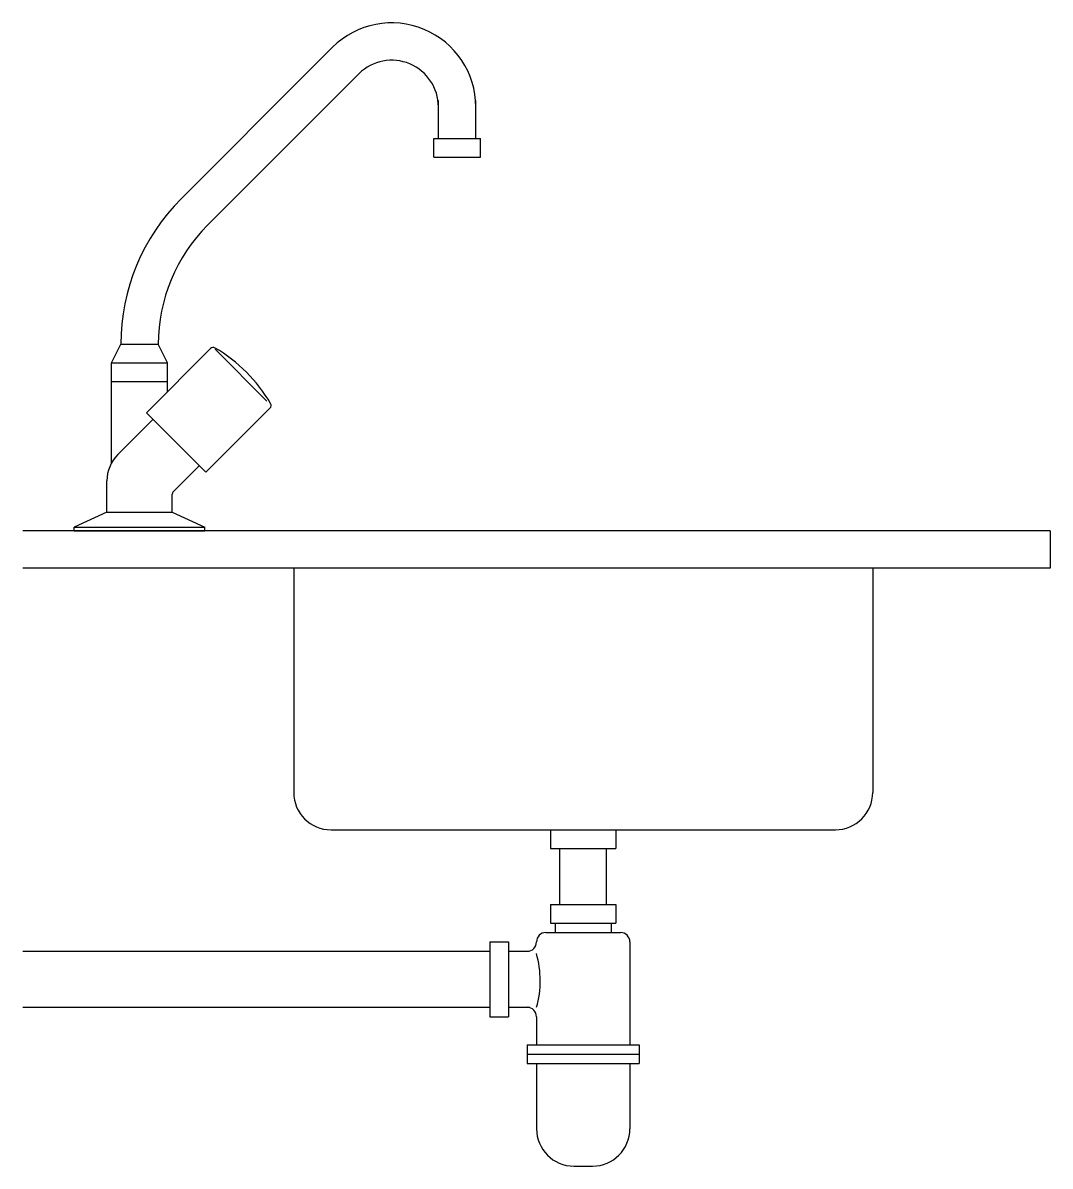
# Model space of a CAD drawing. Extents: x 0 to 0.55, y 0.46 to 1.072.
import ezdxf

# ---------------------------------------------------------------- set-up
doc = ezdxf.new("R2010")
doc.units = 0
doc.header["$MEASUREMENT"] = 0
doc.layers.get('0').update_dxf_attribs({"linetype": 'CONTINUOUS'})

msp = doc.modelspace()

# ---------------------------------------------------------------- linework, layer by layer
for p, q in [((0.16586, 1.05892), (0.15543, 1.04849)), ((0.08472, 0.97778), (0.15543, 1.04849)), ((0.18, 1.04478), (0.16957, 1.03435)), ((0.09886, 0.96364), (0.16957, 1.03435)), ((0.2225, 1.01), (0.2225, 1.03042)), ((0.2425, 1.01), (0.2425, 1.03042)), ((0.22, 1), (0.22, 1.01)), ((0.22, 1.01), (0.245, 1.01)), ((0.245, 1), (0.245, 1.01)), ((0.22, 1), (0.245, 1)), ((0.0475, 0.89), (0.0525, 0.9)), ((0.0525, 0.9), (0.0725, 0.9)), ((0.0775, 0.89), (0.0725, 0.9)), ((0.06621, 0.86328), (0.10049, 0.89756)), ((0.10296, 0.89725), (0.13071, 0.8695)), ((0.0475, 0.8364), (0.0475, 0.89)), ((0.0475, 0.89), (0.0775, 0.89)), ((0.0775, 0.87457), (0.0775, 0.89)), ((0.0475, 0.88), (0.0775, 0.88)), ((0.06621, 0.86328), (0.09803, 0.83146)), ((0.09803, 0.83146), (0.13231, 0.86574)), ((0.05086, 0.84086), (0.06975, 0.85975)), ((0.08059, 0.82109), (0.0945, 0.835)), ((0.045, 0.81), (0.045, 0.82672)), ((0.08, 0.81), (0.08, 0.81967)), ((0.045, 0.81), (0.0275, 0.802)), ((0.045, 0.81), (0.08, 0.81)), ((0.08, 0.81), (0.0975, 0.802)), ((0.0275, 0.8), (0.0275, 0.802)), ((0.0275, 0.802), (0.0975, 0.802)), ((0.0975, 0.8), (0.0975, 0.802)), ((0.55, 0.8), (0, 0.8)), ((0.0275, 0.8), (0.0975, 0.8)), ((0.55, 0.8), (0.55, 0.78)), ((0.55, 0.78), (0, 0.78)), ((0.145, 0.78), (0.145, 0.66)), ((0.455, 0.78), (0.455, 0.66)), ((0.165, 0.64), (0.435, 0.64)), ((0.2825, 0.64), (0.2825, 0.63)), ((0.2825, 0.64), (0.3, 0.64)), ((0.3, 0.64), (0.3175, 0.64)), ((0.3175, 0.64), (0.3175, 0.63)), ((0.2825, 0.63), (0.3, 0.63)), ((0.2875, 0.6), (0.2875, 0.63)), ((0.3, 0.63), (0.3175, 0.63)), ((0.3125, 0.6), (0.3125, 0.63)), ((0.2825, 0.6), (0.2825, 0.59)), ((0.2825, 0.6), (0.3, 0.6)), ((0.3, 0.6), (0.3175, 0.6)), ((0.3175, 0.6), (0.3175, 0.59)), ((0.2825, 0.59), (0.3, 0.59)), ((0.285, 0.59), (0.285, 0.585)), ((0.3, 0.59), (0.3175, 0.59)), ((0.315, 0.59), (0.315, 0.585)), ((0.28, 0.585), (0.32, 0.585)), ((0.25, 0.58), (0.26, 0.58)), ((0.25, 0.58), (0.25, 0.54)), ((0.26, 0.58), (0.26, 0.54)), ((0.275, 0.58), (0.275, 0.58)), ((0.275, 0.58), (0.275, 0.58)), ((0.325, 0.58), (0.325, 0.525)), ((0, 0.575), (0.25, 0.575)), ((0.26, 0.575), (0.27, 0.575)), ((0, 0.545), (0.25, 0.545)), ((0.26, 0.545), (0.27, 0.545)), ((0.27, 0.545), (0.27144, 0.545)), ((0.25, 0.54), (0.26, 0.54)), ((0.275, 0.54), (0.275, 0.525)), ((0.27, 0.525), (0.27, 0.515)), ((0.27, 0.525), (0.33, 0.525)), ((0.33, 0.525), (0.33, 0.515)), ((0.27, 0.52), (0.33, 0.52)), ((0.27, 0.515), (0.33, 0.515)), ((0.275, 0.515), (0.275, 0.48)), ((0.325, 0.515), (0.325, 0.48)), ((0.295, 0.46), (0.305, 0.46))]:
    msp.add_line(p, q)
for centre, radius, start, end in [((0.1975, 1.02692), 0.045, 360, 134.68286), ((0.1975, 1.02692), 0.025, 359.99996, 134.42915), ((0.1625, 0.9), 0.11, 135, 180), ((0.1625, 0.9), 0.09, 135, 180), ((0.10191, 0.89615), 0.002, 59.97821, 135), ((0.06222, 0.82747), 0.08132, 30.02179, 59.97821), ((0.1309, 0.86716), 0.002, 315, 30.02179), ((0.065, 0.82672), 0.02, 135, 180), ((0.082, 0.81967), 0.002, 135, 180), ((0.165, 0.66), 0.02, 180, 270), ((0.435, 0.66), 0.02, 270, 0), ((0.28, 0.58), 0.005, 90, 180), ((0.32, 0.58), 0.005, 0, 90), ((0.27, 0.58), 0.005, 270, 0), ((0.2256, 0.55923), 0.05141, 343.93057, 16.37718), ((0.27, 0.54), 0.005, 0, 90), ((0.295, 0.48), 0.02, 180, 270), ((0.305, 0.48), 0.02, 270, 0)]:
    msp.add_arc(centre, radius, start, end)

doc.saveas('drawing.dxf')
